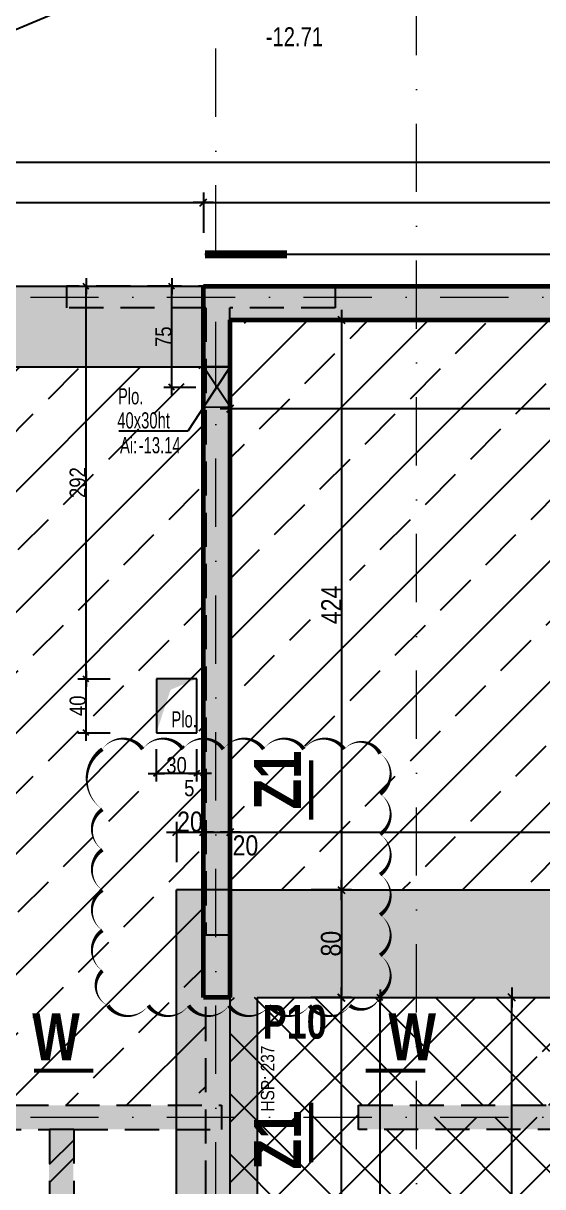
# Model space of a CAD drawing. Header units: millimetres. Extents: x 0 to 23921, y -3644 to 563.
# Drawn here: x 20625 to 21011, y -912 to -46 of the extents above; entities that cross this region are included whole.
import ezdxf
from ezdxf.enums import TextEntityAlignment as Align

# ---------------------------------------------------------------- set-up
doc = ezdxf.new("R2010")
doc.units = ezdxf.units.MM
doc.linetypes.add('CACHEX2', pattern=[19.05, 12.7, -6.35])
doc.linetypes.add('TIRETPTX2', pattern=[50.8, 25.4, -12.7, 0, -12.7])
for name, color, linetype in [('01_cote_gen', 4, 'Continuous'), ('01_linteaux', 2, 'Continuous'), ('01_murs_sup', 2, 'CACHEX2'), ('01_poch_BN', 9, 'Continuous'), ('01_poch_murs', 253, 'Continuous'), ('01_poch_poteaux', 250, 'Continuous'), ('01_resv', 32, 'Continuous'), ('01_texte', 230, 'Continuous'), ('AA_COTES', 2, 'Continuous')]:
    doc.layers.add(name, color=color, linetype=linetype)
doc.layers.add('01_murs_coup', color=5, linetype='Continuous', lineweight=60)
doc.layers.add('01_tram_axes', color=2, linetype='TIRETPTX2', lineweight=9)
doc.styles.add('ARIAL NA', font='ARIALN.TTF')
doc.styles.add('Eurostile', font='')
doc.styles.add('impact', font='impact.ttf')
doc.styles.add('STYLE2', font='ARIALN.TTF')
doc.styles.get('Eurostile').set_extended_font_data('Eurostile')
doc.dimstyles.new('JB50', dxfattribs={"dimscale": 0.1, "dimtxt": 150, "dimasz": 15, "dimexe": 0.1, "dimexo": 0.1, "dimgap": 0.09, "dimtad": 1, "dimdec": 1, "dimdsep": 46, "dimtxsty": 'STYLE2', "dimblk1": 'BOND_G', "dimblk2": 'BOND_D', "dimsah": 1, "dimcen": 1.5, "dimdle": 0.01, "dimse1": 1, "dimse2": 1, "dimclrd": 4, "dimclre": 2, "dimclrt": 6, "dimazin": 2, "dimtfac": 2.333333, "dimtdec": 1, "dimtix": 1, "dimtmove": 2, "dimatfit": 3, "dimldrblk": 'BOND_G', "dimfxl": 1, "dimtolj": 1, "dimtzin": 0, "dimarcsym": 0})
doc.dimstyles.new('JB50res', dxfattribs={"dimscale": 0.1, "dimtxt": 120, "dimasz": 12, "dimexe": 0.1, "dimexo": 0.1, "dimgap": 0.09, "dimtad": 1, "dimdec": 1, "dimdsep": 46, "dimtxsty": 'STYLE2', "dimblk1": 'BOND_G', "dimblk2": 'BOND_D', "dimsah": 1, "dimcen": 1.5, "dimdle": 0.01, "dimse1": 1, "dimse2": 1, "dimclrd": 4, "dimclre": 2, "dimclrt": 6, "dimazin": 2, "dimtfac": 2.333333, "dimtdec": 1, "dimtix": 1, "dimtmove": 2, "dimatfit": 3, "dimldrblk": 'BOND_G', "dimfxl": 1, "dimtolj": 1, "dimtzin": 0, "dimarcsym": 0})

# ---------------------------------------------------------------- blocks, each defined once
blk = doc.blocks.new('BOND_G')
at = {"layer": 'AA_COTES', "color": 0}
for p, q in [((0, -5), (0, 15)), ((5, 0), (-5, 0)), ((1.77, 1.77), (-1.77, -1.77))]:
    blk.add_line(p, q, dxfattribs=at)
blk = doc.blocks.new('BOND_D')
at = {"layer": 'AA_COTES', "color": 0}
for p, q in [((5, 0), (-5, 0)), ((-1.77, -1.77), (1.77, 1.77)), ((0, 5), (0, -15))]:
    blk.add_line(p, q, dxfattribs=at)
blk = doc.blocks.new('*D2107')
at = {"layer": '01_cote_gen', "color": 4, "lineweight": -2, "transparency": 16777216}
blk.add_line((20861.47, -692.33), (20861.47, -769.33), dxfattribs=at)
at = {"layer": 'Defpoints', "color": 0, "transparency": 16777216}
for p in [(20860.04, -690.83), (20860.04, -770.83), (20861.47, -770.83)]:
    blk.add_point(p, dxfattribs=at)
at = {"layer": '01_cote_gen', "color": 4, "lineweight": -2, "transparency": 16777216, "xscale": 1.5, "yscale": 1.5, "zscale": 1.5}
for name, p, rotation in [('BOND_G', (20861.47, -690.83), 90), ('BOND_D', (20861.47, -770.83), 270)]:
    blk.add_blockref(name, p, dxfattribs=dict(at, rotation=rotation))
at = {"layer": '01_cote_gen', "color": 6, "transparency": 16777216, "insert": (20853.8, -730.83), "char_height": 15, "attachment_point": 5, "rotation": 90, "style": 'STYLE2'}
blk.add_mtext('\\A1;80', dxfattribs=at)
blk = doc.blocks.new('*D2259')
at = {"layer": '01_cote_gen', "color": 4, "lineweight": -2, "transparency": 16777216}
blk.add_line((17929.25, -149.44), (21526.78, -149.44), dxfattribs=at)
at = {"layer": 'Defpoints', "color": 0, "transparency": 16777216}
for p in [(21528.28, -149.44), (17927.75, -171.94), (21528.28, -241.83)]:
    blk.add_point(p, dxfattribs=at)
at = {"layer": '01_cote_gen', "color": 4, "lineweight": -2, "transparency": 16777216, "xscale": 1.5, "yscale": 1.5, "zscale": 1.5, "rotation": 180}
blk.add_blockref('BOND_G', (17927.75, -149.44), dxfattribs=at)
at = {"layer": '01_cote_gen', "color": 4, "lineweight": -2, "transparency": 16777216, "xscale": 1.5, "yscale": 1.5, "zscale": 1.5}
blk.add_blockref('BOND_D', (21528.28, -149.44), dxfattribs=at)
at = {"layer": '01_cote_gen', "color": 6, "transparency": 16777216, "insert": (19728.01, -141.77), "char_height": 15, "attachment_point": 5, "style": 'STYLE2'}
blk.add_mtext('\\A1;3600.5', dxfattribs=at)
blk = doc.blocks.new('*D2260')
at = {"layer": '01_cote_gen', "color": 4, "lineweight": -2, "transparency": 16777216}
blk.add_line((20166.24, -179.51), (20757.26, -179.51), dxfattribs=at)
at = {"layer": 'Defpoints', "color": 0, "transparency": 16777216}
for p in [(20758.76, -179.51), (20164.74, -241.83), (20758.76, -287.22)]:
    blk.add_point(p, dxfattribs=at)
at = {"layer": '01_cote_gen', "color": 4, "lineweight": -2, "transparency": 16777216, "xscale": 1.5, "yscale": 1.5, "zscale": 1.5, "rotation": 180}
blk.add_blockref('BOND_G', (20164.74, -179.51), dxfattribs=at)
at = {"layer": '01_cote_gen', "color": 4, "lineweight": -2, "transparency": 16777216, "xscale": 1.5, "yscale": 1.5, "zscale": 1.5}
blk.add_blockref('BOND_D', (20758.76, -179.51), dxfattribs=at)
at = {"layer": '01_cote_gen', "color": 6, "transparency": 16777216, "insert": (20461.75, -171.84), "char_height": 15, "attachment_point": 5, "style": 'STYLE2'}
blk.add_mtext('\\A1;594', dxfattribs=at)
blk = doc.blocks.new('*D2264')
at = {"layer": '01_cote_gen', "color": 4, "lineweight": -2, "transparency": 16777216}
blk.add_line((20780.26, -332.79), (21336.78, -332.79), dxfattribs=at)
at = {"layer": 'Defpoints', "color": 0, "transparency": 16777216}
for p in [(21338.28, -332.79), (20778.76, -355.21), (21338.28, -378.46)]:
    blk.add_point(p, dxfattribs=at)
at = {"layer": '01_cote_gen', "color": 4, "lineweight": -2, "transparency": 16777216, "xscale": 1.5, "yscale": 1.5, "zscale": 1.5, "rotation": 180}
blk.add_blockref('BOND_G', (20778.76, -332.79), dxfattribs=at)
at = {"layer": '01_cote_gen', "color": 4, "lineweight": -2, "transparency": 16777216, "xscale": 1.5, "yscale": 1.5, "zscale": 1.5}
blk.add_blockref('BOND_D', (21338.28, -332.79), dxfattribs=at)
at = {"layer": '01_cote_gen', "color": 6, "transparency": 16777216, "insert": (21058.52, -325.12), "char_height": 15, "attachment_point": 5, "style": 'STYLE2'}
blk.add_mtext('\\A1;559.5', dxfattribs=at)
blk = doc.blocks.new('*D2265')
at = {"layer": '01_cote_gen', "color": 4, "lineweight": -2, "transparency": 16777216}
blk.add_line((20760.26, -179.51), (21526.78, -179.51), dxfattribs=at)
at = {"layer": 'Defpoints', "color": 0, "transparency": 16777216}
for p in [(21528.28, -171.94), (21528.28, -179.51), (20758.76, -202.01)]:
    blk.add_point(p, dxfattribs=at)
at = {"layer": '01_cote_gen', "color": 4, "lineweight": -2, "transparency": 16777216, "xscale": 1.5, "yscale": 1.5, "zscale": 1.5, "rotation": 180}
blk.add_blockref('BOND_G', (20758.76, -179.51), dxfattribs=at)
at = {"layer": '01_cote_gen', "color": 4, "lineweight": -2, "transparency": 16777216, "xscale": 1.5, "yscale": 1.5, "zscale": 1.5}
blk.add_blockref('BOND_D', (21528.28, -179.51), dxfattribs=at)
at = {"layer": '01_cote_gen', "color": 6, "transparency": 16777216, "insert": (21143.52, -171.84), "char_height": 15, "attachment_point": 5, "style": 'STYLE2'}
blk.add_mtext('\\A1;769.5', dxfattribs=at)
blk = doc.blocks.new('*D2301')
at = {"layer": '01_cote_gen', "color": 4, "lineweight": -2, "transparency": 16777216}
blk.add_line((20861.47, -268.33), (20861.47, -689.33), dxfattribs=at)
at = {"layer": 'Defpoints', "color": 0, "transparency": 16777216}
for p in [(20886.72, -266.83), (20861.47, -690.83), (20886.72, -690.83)]:
    blk.add_point(p, dxfattribs=at)
at = {"layer": '01_cote_gen', "color": 4, "lineweight": -2, "transparency": 16777216, "xscale": 1.5, "yscale": 1.5, "zscale": 1.5}
for name, p, rotation in [('BOND_G', (20861.47, -266.83), 90), ('BOND_D', (20861.47, -690.83), 270)]:
    blk.add_blockref(name, p, dxfattribs=dict(at, rotation=rotation))
at = {"layer": '01_cote_gen', "color": 6, "transparency": 16777216, "insert": (20853.93, -478.83), "char_height": 15, "attachment_point": 5, "rotation": 90, "style": 'STYLE2'}
blk.add_mtext('\\A1;424', dxfattribs=at)
blk = doc.blocks.new('*D2302')
at = {"layer": '01_cote_gen', "color": 4, "lineweight": -2, "transparency": 16777216}
blk.add_line((20760.26, -647.79), (20777.26, -647.79), dxfattribs=at)
at = {"layer": 'Defpoints', "color": 0, "transparency": 16777216}
for p in [(20778.76, -647.79), (20758.76, -732.71), (20778.76, -732.71)]:
    blk.add_point(p, dxfattribs=at)
at = {"layer": '01_cote_gen', "color": 4, "lineweight": -2, "transparency": 16777216, "xscale": 1.5, "yscale": 1.5, "zscale": 1.5, "rotation": 180}
blk.add_blockref('BOND_G', (20758.76, -647.79), dxfattribs=at)
at = {"layer": '01_cote_gen', "color": 4, "lineweight": -2, "transparency": 16777216, "xscale": 1.5, "yscale": 1.5, "zscale": 1.5}
blk.add_blockref('BOND_D', (20778.76, -647.79), dxfattribs=at)
at = {"layer": '01_cote_gen', "color": 6, "transparency": 16777216, "insert": (20790.03, -657.81), "char_height": 15, "attachment_point": 5, "style": 'STYLE2'}
blk.add_mtext('\\A1;20', dxfattribs=at)
blk = doc.blocks.new('*D2303')
at = {"layer": '01_cote_gen', "color": 4, "lineweight": -2, "transparency": 16777216}
blk.add_line((20780.26, -647.79), (21336.78, -647.79), dxfattribs=at)
at = {"layer": 'Defpoints', "color": 0, "transparency": 16777216}
for p in [(21338.28, -647.79), (20778.76, -698.68), (21338.28, -715.54)]:
    blk.add_point(p, dxfattribs=at)
at = {"layer": '01_cote_gen', "color": 4, "lineweight": -2, "transparency": 16777216, "xscale": 1.5, "yscale": 1.5, "zscale": 1.5, "rotation": 180}
blk.add_blockref('BOND_G', (20778.76, -647.79), dxfattribs=at)
at = {"layer": '01_cote_gen', "color": 4, "lineweight": -2, "transparency": 16777216, "xscale": 1.5, "yscale": 1.5, "zscale": 1.5}
blk.add_blockref('BOND_D', (21338.28, -647.79), dxfattribs=at)
at = {"layer": '01_cote_gen', "color": 6, "transparency": 16777216, "insert": (21058.52, -640.13), "char_height": 15, "attachment_point": 5, "style": 'STYLE2'}
blk.add_mtext('\\A1;559.5', dxfattribs=at)
blk = doc.blocks.new('*D2363')
at = {"layer": '01_cote_gen', "color": 4, "lineweight": -2, "transparency": 16777216}
blk.add_line((20861.23, -772.33), (20861.23, -1370.29), dxfattribs=at)
at = {"layer": 'Defpoints', "color": 0, "transparency": 16777216}
for p in [(20838.97, -770.83), (20838.97, -1371.79), (20861.23, -1371.79)]:
    blk.add_point(p, dxfattribs=at)
at = {"layer": '01_cote_gen', "color": 4, "lineweight": -2, "transparency": 16777216, "xscale": 1.5, "yscale": 1.5, "zscale": 1.5}
for name, p, rotation in [('BOND_G', (20861.23, -770.83), 90), ('BOND_D', (20861.23, -1371.79), 270)]:
    blk.add_blockref(name, p, dxfattribs=dict(at, rotation=rotation))
at = {"layer": '01_cote_gen', "color": 6, "transparency": 16777216, "insert": (20853.57, -1071.31), "char_height": 15, "attachment_point": 5, "rotation": 90, "style": 'STYLE2'}
blk.add_mtext('\\A1;601', dxfattribs=at)
blk = doc.blocks.new('*D2374')
at = {"layer": '01_resv', "color": 4, "lineweight": -2, "transparency": 16777216}
blk.add_line((20735.23, -315.68), (20735.23, -243.03), dxfattribs=at)
at = {"layer": 'Defpoints', "color": 0, "transparency": 16777216}
for p in [(20735.23, -241.83), (20746.35, -241.83), (20768.68, -316.88)]:
    blk.add_point(p, dxfattribs=at)
at = {"layer": '01_resv', "color": 4, "lineweight": -2, "transparency": 16777216, "xscale": 1.2, "yscale": 1.2, "zscale": 1.2}
for name, p, rotation in [('BOND_D', (20735.23, -241.83), 90), ('BOND_G', (20735.23, -316.88), 270)]:
    blk.add_blockref(name, p, dxfattribs=dict(at, rotation=rotation))
at = {"layer": '01_resv', "color": 6, "transparency": 16777216, "insert": (20729.12, -279.35), "char_height": 12, "attachment_point": 5, "rotation": 90, "style": 'STYLE2'}
blk.add_mtext('\\A1;75', dxfattribs=at)
blk = doc.blocks.new('*D2376')
at = {"layer": '01_resv', "color": 4, "lineweight": -2, "transparency": 16777216}
blk.add_line((20671.41, -572.67), (20671.41, -535.07), dxfattribs=at)
at = {"layer": 'Defpoints', "color": 0, "transparency": 16777216}
for p in [(20671.41, -533.87), (20723.77, -533.87), (20723.77, -573.87)]:
    blk.add_point(p, dxfattribs=at)
at = {"layer": '01_resv', "color": 4, "lineweight": -2, "transparency": 16777216, "xscale": 1.2, "yscale": 1.2, "zscale": 1.2}
for name, p, rotation in [('BOND_D', (20671.41, -533.87), 90), ('BOND_G', (20671.41, -573.87), 270)]:
    blk.add_blockref(name, p, dxfattribs=dict(at, rotation=rotation))
at = {"layer": '01_resv', "color": 6, "transparency": 16777216, "insert": (20665.27, -553.87), "char_height": 12, "attachment_point": 5, "rotation": 90, "style": 'STYLE2'}
blk.add_mtext('\\A1;40', dxfattribs=at)
blk = doc.blocks.new('*D2377')
at = {"layer": '01_resv', "color": 4, "lineweight": -2, "transparency": 16777216}
blk.add_line((20671.41, -532.67), (20671.41, -243.03), dxfattribs=at)
at = {"layer": 'Defpoints', "color": 0, "transparency": 16777216}
for p in [(20671.41, -241.83), (20689.41, -241.83), (20689.41, -533.87)]:
    blk.add_point(p, dxfattribs=at)
at = {"layer": '01_resv', "color": 4, "lineweight": -2, "transparency": 16777216, "xscale": 1.2, "yscale": 1.2, "zscale": 1.2}
for name, p, rotation in [('BOND_D', (20671.41, -241.83), 90), ('BOND_G', (20671.41, -533.87), 270)]:
    blk.add_blockref(name, p, dxfattribs=dict(at, rotation=rotation))
at = {"layer": '01_resv', "color": 6, "transparency": 16777216, "insert": (20665.27, -387.85), "char_height": 12, "attachment_point": 5, "rotation": 90, "style": 'STYLE2'}
blk.add_mtext('\\A1;292', dxfattribs=at)
blk = doc.blocks.new('*D2378')
at = {"layer": '01_resv', "color": 4, "lineweight": -2, "transparency": 16777216}
blk.add_line((20757.56, -604.21), (20754.97, -604.21), dxfattribs=at)
at = {"layer": 'Defpoints', "color": 0, "transparency": 16777216}
for p in [(20753.77, -573.87), (20758.76, -577.18), (20753.77, -604.21)]:
    blk.add_point(p, dxfattribs=at)
at = {"layer": '01_resv', "color": 4, "lineweight": -2, "transparency": 16777216, "xscale": 1.2, "yscale": 1.2, "zscale": 1.2, "rotation": 180}
blk.add_blockref('BOND_D', (20753.77, -604.21), dxfattribs=at)
at = {"layer": '01_resv', "color": 4, "lineweight": -2, "transparency": 16777216, "xscale": 1.2, "yscale": 1.2, "zscale": 1.2}
blk.add_blockref('BOND_G', (20758.76, -604.21), dxfattribs=at)
at = {"layer": '01_resv', "color": 6, "transparency": 16777216, "insert": (20748.23, -615.17), "char_height": 12, "attachment_point": 5, "style": 'STYLE2'}
blk.add_mtext('\\A1;5', dxfattribs=at)
blk = doc.blocks.new('*D2379')
at = {"layer": '01_resv', "color": 4, "lineweight": -2, "transparency": 16777216}
blk.add_line((20752.57, -604.21), (20724.97, -604.21), dxfattribs=at)
at = {"layer": 'Defpoints', "color": 0, "transparency": 16777216}
for p in [(20723.77, -573.87), (20753.77, -573.87), (20723.77, -604.21)]:
    blk.add_point(p, dxfattribs=at)
at = {"layer": '01_resv', "color": 4, "lineweight": -2, "transparency": 16777216, "xscale": 1.2, "yscale": 1.2, "zscale": 1.2, "rotation": 180}
blk.add_blockref('BOND_D', (20723.77, -604.21), dxfattribs=at)
at = {"layer": '01_resv', "color": 4, "lineweight": -2, "transparency": 16777216, "xscale": 1.2, "yscale": 1.2, "zscale": 1.2}
blk.add_blockref('BOND_G', (20753.77, -604.21), dxfattribs=at)
at = {"layer": '01_resv', "color": 6, "transparency": 16777216, "insert": (20738.77, -598.07), "char_height": 12, "attachment_point": 5, "style": 'STYLE2'}
blk.add_mtext('\\A1;30', dxfattribs=at)
blk = doc.blocks.new('*D2470')
at = {"layer": '01_cote_gen', "color": 4, "lineweight": -2, "transparency": 16777216}
blk.add_line((20988.26, -1213.33), (20988.26, -772.33), dxfattribs=at)
at = {"layer": 'Defpoints', "color": 0, "transparency": 16777216}
for p in [(20983.5, -770.83), (20988.26, -770.83), (20991.53, -1214.83)]:
    blk.add_point(p, dxfattribs=at)
at = {"layer": '01_cote_gen', "color": 4, "lineweight": -2, "transparency": 16777216, "xscale": 1.5, "yscale": 1.5, "zscale": 1.5}
for name, p, rotation in [('BOND_D', (20988.26, -770.83), 90), ('BOND_G', (20988.26, -1214.83), 270)]:
    blk.add_blockref(name, p, dxfattribs=dict(at, rotation=rotation))
at = {"layer": '01_cote_gen', "color": 6, "transparency": 16777216, "insert": (20980.75, -992.83), "char_height": 15, "attachment_point": 5, "rotation": 90, "style": 'STYLE2'}
blk.add_mtext('\\A1;444', dxfattribs=at)
blk = doc.blocks.new('*D2483')
at = {"layer": '01_resv', "color": 4, "lineweight": -2, "transparency": 16777216}
blk.add_line((20890.28, -1213.63), (20890.28, -772.03), dxfattribs=at)
at = {"layer": 'Defpoints', "color": 0, "transparency": 16777216}
for p in [(20890.28, -770.83), (20912.08, -770.83), (20896.28, -1214.83)]:
    blk.add_point(p, dxfattribs=at)
at = {"layer": '01_resv', "color": 4, "lineweight": -2, "transparency": 16777216, "xscale": 1.2, "yscale": 1.2, "zscale": 1.2}
for name, p, rotation in [('BOND_D', (20890.28, -770.83), 90), ('BOND_G', (20890.28, -1214.83), 270)]:
    blk.add_blockref(name, p, dxfattribs=dict(at, rotation=rotation))
at = {"layer": '01_resv', "color": 6, "transparency": 16777216, "insert": (20884.27, -992.83), "char_height": 12, "attachment_point": 5, "rotation": 90, "style": 'STYLE2'}
blk.add_mtext('\\A1;444', dxfattribs=at)
blk = doc.blocks.new('*D3286')
at = {"layer": '01_cote_gen', "color": 4, "lineweight": -2, "transparency": 16777216}
blk.add_line((20740.26, -647.79), (20757.26, -647.79), dxfattribs=at)
at = {"layer": 'Defpoints', "color": 0, "transparency": 16777216}
for p in [(20758.76, -647.79), (20758.76, -715.03), (20738.76, -720.83)]:
    blk.add_point(p, dxfattribs=at)
at = {"layer": '01_cote_gen', "color": 4, "lineweight": -2, "transparency": 16777216, "xscale": 1.5, "yscale": 1.5, "zscale": 1.5, "rotation": 180}
blk.add_blockref('BOND_G', (20738.76, -647.79), dxfattribs=at)
at = {"layer": '01_cote_gen', "color": 4, "lineweight": -2, "transparency": 16777216, "xscale": 1.5, "yscale": 1.5, "zscale": 1.5}
blk.add_blockref('BOND_D', (20758.76, -647.79), dxfattribs=at)
at = {"layer": '01_cote_gen', "color": 6, "transparency": 16777216, "insert": (20748.76, -640.13), "char_height": 15, "attachment_point": 5, "style": 'STYLE2'}
blk.add_mtext('\\A1;20', dxfattribs=at)

msp = doc.modelspace()

# ---------------------------------------------------------------- hatches: boundary and pattern name
at = {"layer": '01_murs_sup'}
h = msp.add_hatch(dxfattribs=at)
h.set_pattern_fill('DASH', color=256, scale=2.5, angle=135)
h.set_pattern_definition([(135, (6005.312, 12291.881), (-11.22532, 9e-16), [7.9375, -7.9375])])
h.paths.add_polyline_path([(17947.35, -1371.83), (17927.35, -1371.83), (17927.35, -1899.83), (20144.76, -1899.83), (20144.76, -1939.72), (20159.94, -1939.72), (20159.94, -1665.83), (20760.26, -1665.83), (20760.26, -2133.73), (20778.26, -2133.73), (20778.26, -1529.89), (20760.26, -1529.89), (20760.26, -1647.83), (20163.94, -1647.83), (20163.94, -1391.89), (20760.26, -1391.89), (20760.26, -1396.89), (20777.94, -1396.89), (20777.94, -1013.83), (20661.94, -1013.83), (20661.94, -869.01), (20771.95, -869), (20771.94, -851), (20159.94, -851.04), (20159.94, -257.83), (20256.5, -257.83), (20256.5, -241.83), (20139.94, -241.83), (20139.94, -869.04), (20643.94, -869.01), (20643.94, -1031.83), (20760.26, -1031.83), (20760.26, -1371.89), (20145.76, -1371.89), (20145.76, -1874.83), (19883.94, -1874.83), (19883.94, -1371.83), (19865.76, -1371.83), (19865.76, -1874.83), (19349.94, -1874.83), (19349.94, -1371.83), (19329.94, -1371.83), (19329.94, -1874.83), (19069.94, -1874.83), (19069.94, -1321.83), (19041.94, -1321.83), (19041.94, -1341.83), (19049.94, -1341.83), (19049.94, -1874.83), (18929.94, -1874.83), (18929.94, -1446.83), (18911.94, -1446.83), (18911.94, -1874.83), (18791.94, -1874.83), (18791.94, -1341.83), (18939.94, -1341.83), (18939.94, -1321.83), (18773.94, -1321.83), (18773.94, -1874.83), (18524.21, -1874.83), (18524.21, -1371.83), (18504.21, -1371.83), (18504.21, -1874.83), (17947.35, -1874.83)])
h = msp.add_hatch(dxfattribs=at)
h.set_pattern_fill('DASH', color=256, scale=2.5, angle=135)
h.set_pattern_definition([(135, (6005.65, 12291.881), (-11.22532, 9e-16), [7.9375, -7.9375])])
h.paths.add_polyline_path([(20556.83, -241.83), (20356.83, -241.83), (20356.83, -257.83), (20556.83, -257.83)])
h.paths.add_polyline_path([(20856.83, -241.83), (20656.83, -241.83), (20656.83, -257.83), (20760.28, -257.83), (20760.28, -724.14), (20778.28, -724.14), (20778.28, -257.83), (20856.83, -257.83)])
h.paths.add_polyline_path([(21256.88, -241.83), (21156.83, -241.83), (21156.83, -257.83), (21256.88, -257.83)], flags=17)
h.paths.add_polyline_path([(21528.28, -241.83), (21356.88, -241.83), (21356.88, -257.83), (21512.28, -257.83), (21512.28, -850.95), (20874.28, -850.99), (20874.28, -868.99), (21528.28, -868.95)])
at = {"layer": '01_poch_BN'}
h = msp.add_hatch(color=256, dxfattribs=at)
h.dxf.hatch_style = 1
h.paths.add_polyline_path([(20758.76, -241.83), (20164.76, -241.83), (20164.76, -301.83), (20758.76, -301.83)])
h = msp.add_hatch(color=256, dxfattribs=at)
h.dxf.hatch_style = 1
h.paths.add_polyline_path([(20798.76, -770.83), (20758.76, -770.83), (20758.76, -690.83), (20738.76, -690.83), (20738.76, -1371.79), (20798.76, -1371.79)])
h = msp.add_hatch(color=256, dxfattribs=at)
h.dxf.hatch_style = 1
h.paths.add_polyline_path([(21338.28, -690.83), (20778.76, -690.83), (20778.76, -770.83), (21338.28, -770.83)])
at = {"layer": '01_poch_murs'}
h = msp.add_hatch(color=256, dxfattribs=at)
h.dxf.hatch_style = 1
h.paths.add_polyline_path([(21528.28, -241.83), (20758.76, -241.83), (20758.76, -690.83), (20778.76, -690.83), (20778.76, -266.83), (21338.28, -266.83), (21338.28, -690.83), (21358.28, -690.83), (21358.28, -266.83), (21508.28, -266.83), (21508.28, -750.83), (21500.28, -750.83), (21500.28, -770.83), (21528.28, -770.83)])
h = msp.add_hatch(dxfattribs=at)
h.set_pattern_fill('ANSI33', color=256, scale=10)
h.paths.add_polyline_path([(21338.28, -299.93), (21338.28, -299.93), (21338.28, -266.83), (20917.28, -266.83), (20917.28, -690.83), (21338.28, -690.83)])
h.paths.add_polyline_path([(20917.28, -266.83), (20778.76, -266.83), (20778.76, -690.83), (20917.28, -690.83)])
edge = h.paths.add_edge_path()
edge.add_line((21508.28, -299.93), (21508.28, -299.93))
edge.add_line((21508.28, -299.93), (21508.28, -266.83))
edge.add_line((21508.28, -266.83), (21358.28, -266.83))
edge.add_line((21358.28, -266.83), (21358.28, -750.83))
edge.add_line((21358.28, -750.83), (21398.28, -750.83))
edge.add_line((21398.28, -750.83), (21403.88, -750.83))
edge.add_arc((21493.88, -750.83), 90, 90, 179.99976, ccw=False)
edge.add_line((21493.88, -660.83), (21493.88, -750.83))
edge.add_line((21493.88, -750.83), (21500.28, -750.83))
edge.add_line((21500.28, -750.83), (21508.28, -750.83))
edge.add_line((21508.28, -750.83), (21508.28, -299.93))
edge = h.paths.add_edge_path(flags=17)
edge.add_arc((21493.88, -750.83), 90, 90, 179.99976)
edge.add_line((21403.88, -750.83), (21493.88, -750.83))
edge.add_line((21493.88, -750.83), (21493.88, -660.83))
h.paths.add_polyline_path([(21033.28, -340.65), (21083.79, -340.65), (21083.79, -309.42), (21033.28, -309.42)], flags=16)
h.paths.add_polyline_path([(21033.28, -655.66), (21083.79, -655.66), (21083.79, -624.43), (21033.28, -624.43)], flags=16)
h.paths.add_polyline_path([(21241.21, -536.84), (21241.21, -500.67), (21209.98, -500.67), (21209.98, -536.84)], flags=16)
h.paths.add_polyline_path([(21272.31, -496.59), (21272.31, -460.42), (21241.08, -460.42), (21241.08, -496.59)], flags=16)
h.paths.add_polyline_path([(21300.01, -286.89), (21300.01, -265.6), (21275.02, -265.6), (21275.02, -286.89)])
h.paths.add_polyline_path([(21286.78, -336.2), (21324.09, -336.2), (21324.09, -317.82), (21286.78, -317.82)], flags=16)
h.paths.add_polyline_path([(21272.62, -335.65), (21294.53, -335.65), (21294.53, -317.64), (21272.62, -317.64)], flags=16)
h.paths.add_polyline_path([(21270.84, -317.71), (21316.11, -317.71), (21316.11, -299.33), (21270.84, -299.33)], flags=16)
h.paths.add_polyline_path([(21271.34, -299.77), (21296.39, -299.77), (21296.39, -281.47), (21271.34, -281.47)], flags=16)
h.paths.add_polyline_path([(21067.21, -690.88), (21118.79, -690.88), (21118.79, -675.56), (21067.21, -675.56)])
h.paths.add_polyline_path([(21028.72, -695.47), (21058.6, -695.47), (21058.6, -656.53), (21028.72, -656.53)])
h.paths.add_polyline_path([(20869.59, -496.59), (20869.59, -460.42), (20838.36, -460.42), (20838.36, -496.59)], flags=16)
h.paths.add_polyline_path([(21394.48, -340.65), (21430.65, -340.65), (21430.65, -309.42), (21394.48, -309.42)], flags=16)
h.paths.add_polyline_path([(21414.7, -655.66), (21450.87, -655.66), (21450.87, -624.43), (21414.7, -624.43)], flags=16)
h.paths.add_polyline_path([(21456.73, -336.12), (21494.04, -336.12), (21494.04, -317.74), (21456.73, -317.74)], flags=16)
h.paths.add_polyline_path([(21442.57, -335.58), (21464.48, -335.58), (21464.48, -317.56), (21442.57, -317.56)], flags=16)
h.paths.add_polyline_path([(21440.79, -317.63), (21486.06, -317.63), (21486.06, -299.25), (21440.79, -299.25)], flags=16)
h.paths.add_polyline_path([(21441.29, -299.69), (21466.34, -299.69), (21466.34, -281.4), (21441.29, -281.4)], flags=16)
h.paths.add_polyline_path([(21465.52, -730.63), (21492.13, -730.63), (21492.13, -699.4), (21465.52, -699.4)], flags=16)
h.paths.add_polyline_path([(21422.48, -754.28), (21447.01, -754.28), (21447.01, -716.78), (21422.48, -716.78)])
h.paths.add_polyline_path([(21495.63, -689.19), (21495.63, -667.92), (21477.63, -667.92), (21477.63, -689.19)], flags=16)
edge = h.paths.add_edge_path(flags=16)
edge.add_arc((20586.82, -493.59), 30.98, 0, 360)
h.paths.add_polyline_path([(20758.76, -331.83), (20758.76, -301.83), (20164.76, -301.83), (20164.76, -770.83), (20164.76, -851.04), (20760.28, -851), (20760.28, -770.83), (20758.76, -770.83)])
h = msp.add_hatch(dxfattribs=at)
h.set_pattern_fill('ANSI37', color=256, scale=10)
h.paths.add_polyline_path([(21492.28, -800.87), (21512.28, -800.87), (21512.28, -770.83), (21500.28, -770.83), (21398.28, -770.83), (21338.28, -770.83), (20917.28, -770.83), (20917.28, -850.99), (21512.28, -850.95), (21512.28, -820.87), (21491.98, -820.87)])
h.paths.add_polyline_path([(21471.3, -822.87), (21496.3, -822.87), (21496.3, -847.87), (21471.3, -847.87)], flags=16)
h.paths.add_polyline_path([(21111.28, -841.8), (21081.28, -841.8), (21081.28, -801.8), (21111.28, -801.8)], flags=16)
h.paths.add_polyline_path([(20917.28, -868.99), (20874.28, -868.99), (20874.28, -859.83), (20778.76, -859.83), (20778.76, -1007.83), (20917.28, -1007.83)])
h.paths.add_polyline_path([(20917.28, -770.83), (20778.76, -770.83), (20778.76, -859.83), (20874.28, -859.83), (20874.28, -850.99), (20917.28, -850.99)])
h.paths.add_polyline_path([(21520.28, -859.83), (20917.28, -859.83), (20917.28, -868.99), (21520.28, -868.95)])
h.paths.add_polyline_path([(21448.29, -845.93), (21448.29, -824.63), (21423.31, -824.63), (21423.31, -845.93)], flags=16)
h.paths.add_polyline_path([(21463.67, -834.99), (21463.67, -821.34), (21438.69, -821.34), (21438.69, -834.99)], flags=16)
h.paths.add_polyline_path([(21448.29, -821.36), (21448.29, -800.07), (21423.31, -800.07), (21423.31, -821.36)], flags=16)
h.paths.add_polyline_path([(21448.29, -796.43), (21448.29, -775.14), (21423.31, -775.14), (21423.31, -796.43)], flags=16)
h.paths.add_polyline_path([(21491.78, -789.42), (21513.07, -789.42), (21513.07, -764.43), (21491.78, -764.43)])
h.paths.add_polyline_path([(21032.17, -832.19), (21032.17, -810.9), (21007.19, -810.9), (21007.19, -832.19)], flags=16)
h.paths.add_polyline_path([(21032.17, -795.97), (21032.17, -774.67), (21007.19, -774.67), (21007.19, -795.97)], flags=16)
h.paths.add_polyline_path([(21088.39, -841.05), (21113.44, -841.05), (21113.44, -822.76), (21088.39, -822.76)], flags=16)
h.paths.add_polyline_path([(21490.84, -802.25), (21515.89, -802.25), (21515.89, -783.95), (21490.84, -783.95)])
h.paths.add_polyline_path([(21467.2, -823.44), (21492.25, -823.44), (21492.25, -805.14), (21467.2, -805.14)], flags=16)
h.paths.add_polyline_path([(21347.73, -806.25), (21400.2, -806.25), (21400.2, -768.75), (21347.73, -768.75)])
h.paths.add_polyline_path([(21501.74, -907.08), (21523.03, -907.08), (21523.03, -882.1), (21501.74, -882.1)])
h.paths.add_polyline_path([(21473.25, -907.08), (21494.54, -907.08), (21494.54, -882.1), (21473.25, -882.1)], flags=16)
h.paths.add_polyline_path([(21194.88, -900.98), (21223.81, -900.98), (21223.81, -876), (21194.88, -876)], flags=16)
h.paths.add_polyline_path([(21085.7, -900.78), (21106.99, -900.78), (21106.99, -875.79), (21085.7, -875.79)], flags=16)
h.paths.add_polyline_path([(21131.78, -983.57), (21153.07, -983.57), (21153.07, -958.59), (21131.78, -958.59)], flags=16)
h.paths.add_polyline_path([(21325.86, -983.57), (21354.8, -983.57), (21354.8, -958.59), (21325.86, -958.59)], flags=16)
h.paths.add_polyline_path([(20996.41, -1010.59), (20996.41, -974.42), (20965.18, -974.42), (20965.18, -1010.59)])
h.paths.add_polyline_path([(20896.8, -1007.04), (20896.8, -978.1), (20871.82, -978.1), (20871.82, -1007.04)], flags=16)
edge = h.paths.add_edge_path(flags=16)
edge.add_arc((21084.49, -950.4), 30.98, 0, 360)
h.paths.add_polyline_path([(21520.28, -868.95), (20917.28, -868.99), (20917.28, -1007.83), (21520.28, -1007.83)])
h = msp.add_hatch(dxfattribs=at)
h.set_pattern_fill('ANSI32', color=256, scale=3)
h.paths.add_polyline_path([(20662.28, -869.01), (20644.28, -869.01), (20644.28, -1007.83), (20662.28, -1007.83)])
h.paths.add_polyline_path([(20760.28, -1013.83), (20662.28, -1013.83), (20662.28, -1007.83), (20644.28, -1007.83), (20644.28, -1031.83), (20760.28, -1031.83)])
at = {"layer": '01_poch_poteaux'}
h = msp.add_hatch(color=256, dxfattribs=at)
h.dxf.hatch_style = 1
h.paths.add_polyline_path([(20778.76, -690.83), (20758.76, -690.83), (20758.76, -770.83), (20778.76, -770.83)])

# ---------------------------------------------------------------- linework, layer by layer
at = {"layer": '01_linteaux'}
for p, q in [((20164.76, -241.83), (20758.76, -241.83)), ((20164.76, -301.83), (20758.76, -301.83)), ((20738.76, -1371.79), (20738.76, -690.83)), ((20778.76, -690.83), (20738.76, -690.83)), ((20778.76, -690.83), (21338.28, -690.83)), ((20778.76, -1371.79), (20778.76, -770.83)), ((20798.76, -770.83), (21338.28, -770.83)), ((20798.76, -770.83), (20798.76, -1371.79))]:
    msp.add_line(p, q, dxfattribs=at)
at = {"layer": '01_murs_coup'}
for p, q in [((20758.76, -770.83), (20758.76, -241.83)), ((20758.76, -241.83), (21528.28, -241.83)), ((20778.76, -770.83), (20778.76, -266.83)), ((20778.76, -266.83), (21338.28, -266.83)), ((20778.76, -770.83), (20758.76, -770.83))]:
    msp.add_line(p, q, dxfattribs=at)
at = {"layer": '01_murs_sup', "ltscale": 2}
for p, q in [((20856.83, -241.83), (20656.83, -241.83)), ((20656.83, -241.83), (20656.83, -257.83)), ((20856.83, -241.83), (20856.83, -257.83)), ((20760.55, -257.83), (20656.83, -257.83)), ((20760.55, -257.83), (20760.55, -724.14)), ((20856.83, -257.83), (20778.55, -257.83)), ((20778.55, -724.14), (20778.55, -257.83)), ((20760.55, -724.14), (20778.55, -724.14)), ((20760.59, -1031.83), (20760.59, -770.83)), ((20160.76, -851.04), (20772.28, -851)), ((20772.28, -851), (20772.28, -869)), ((20874.28, -850.99), (21512.28, -850.95)), ((20874.28, -868.99), (20874.28, -850.99)), ((20140.49, -869.04), (20644.28, -869.01)), ((20644.28, -869.01), (20644.28, -1031.83)), ((20662.28, -869.01), (20772.28, -869)), ((20662.28, -869.01), (20772.28, -869)), ((20662.28, -869.01), (20662.28, -1013.83)), ((21528.28, -868.95), (20874.28, -868.99))]:
    msp.add_line(p, q, dxfattribs=at)
at = {"layer": '01_poch_murs'}
msp.add_line((20662.28, -869.01), (20644.28, -869.01), dxfattribs=at)
at = {"layer": '01_poch_poteaux'}
msp.add_line((20778.76, -690.83), (20758.76, -690.83), dxfattribs=at)
at = {"layer": '01_resv'}
for p, q in [((20778.76, -301.83), (20758.76, -301.83)), ((20758.76, -301.83), (20758.76, -331.83)), ((20778.76, -331.52), (20758.76, -301.83)), ((20758.76, -301.83), (20778.76, -301.83)), ((20778.76, -301.83), (20758.76, -331.83)), ((20778.76, -331.52), (20778.76, -301.83)), ((20758.76, -331.83), (20778.76, -331.52)), ((20738.77, -533.87), (20723.77, -533.87)), ((20723.77, -533.87), (20723.77, -573.87)), ((20753.77, -533.87), (20723.77, -533.87)), ((20753.77, -533.87), (20738.77, -533.87)), ((20753.77, -573.87), (20753.77, -533.87)), ((20723.77, -573.87), (20753.77, -573.87))]:
    msp.add_line(p, q, dxfattribs=at)
for points in [[(20758.76, -301.83), (20778.76, -301.83), (20778.55, -331.52), (20758.76, -331.83)], [(20723.77, -573.87), (20723.77, -533.87), (20734.3, -541.93)], [(20723.77, -533.87), (20753.77, -533.87), (20734.3, -541.93)]]:
    msp.add_solid(points, dxfattribs=at)
at = {"layer": '01_texte'}
for p, q in [((20780.02, 16.52), (20164.28, -241.83)), ((21521.8, -218.12), (20759.89, -218.12)), ((20768.76, -316.68), (20747.06, -349.62)), ((20747.06, -349.62), (20695.93, -349.62))]:
    msp.add_line(p, q, dxfattribs=at)
for points, const_width in [([(20759.89, -218.12), (20820.95, -218.12)], 6), ([(20838.97, -594.34), (20838.97, -638.59)], 3), ([(20676.86, -825.2), (20632.61, -825.2)], 3), ([(20923.84, -825.2), (20879.59, -825.2)], 3), ([(20838.97, -849.15), (20838.97, -893.4)], 3)]:
    msp.add_lwpolyline(points, dxfattribs=dict(at, const_width=const_width))
msp.add_lwpolyline([(20683.59, -586.13, 0, 3, -0.520567), (20713.59, -586.13, 0, 3, -0.520567), (20743.59, -586.13, 0, 3, -0.520567), (20773.59, -586.13, 0, 3, -0.520567), (20803.59, -586.13, 0, 3, -0.520567), (20833.59, -586.13, 0, 3, -0.520567), (20863.59, -586.13, 0, 3, -0.520567), (20890.28, -589.43, 0, 3, -0.520567), (20890.28, -619.43, 0, 3, -0.520567), (20890.28, -649.43, 0, 3, -0.520567), (20890.28, -679.43, 0, 3, -0.520567), (20890.28, -709.43, 0, 3, -0.520567), (20890.28, -739.43, 0, 3, -0.520567), (20890.28, -769.43, 0, 3, -0.520567), (20867.68, -776.83, 0, 3, -0.520567), (20837.68, -776.83, 0, 3, -0.520567), (20807.68, -776.83, 0, 3, -0.520567), (20777.68, -776.83, 0, 3, -0.520567), (20747.68, -776.83, 0, 3, -0.520567), (20717.68, -776.83, 0, 3, -0.520567), (20687.68, -776.83, 0, 3, -0.520567), (20683.59, -750.93, 0, 3, -0.520567), (20683.59, -720.93, 0, 3, -0.520567), (20683.59, -690.93, 0, 3, -0.520567), (20683.59, -660.93, 0, 3, -0.520567), (20683.59, -630.93, 0, 3, -0.520567)], format="xyseb", close=True, dxfattribs=at)
at = {"layer": '01_tram_axes', "color": 253, "ltscale": 2}
for p, q in [((20767.97, -2861.65), (20767.97, 439.75)), ((20917.28, -3019.3), (20917.28, 439.75)), ((16256.86, -249.83), (23921.21, -249.83)), ((16256.86, -859.83), (23921.21, -859.83))]:
    msp.add_line(p, q, dxfattribs=at)

# ---------------------------------------------------------------- texts
at = {"layer": '01_texte', "style": 'Eurostile', "width": 0.8}
msp.add_text('-12.71', height=14.097, rotation=0, dxfattribs=at).set_placement((20805.12, -63.26))
at = {"layer": '01_texte', "style": 'ARIAL NA', "width": 0.8}
for s, p in [('Plo.', (20704.64, -333.25)), ('Ai: ', (20704.64, -369.66)), ('Plo.', (20744.43, -573.59))]:
    msp.add_text(s, height=12, dxfattribs=at).set_placement(p, align=Align.BOTTOM_CENTER)
for s, p in [('40x30ht', (20694.68, -351.17)), ('-13.14', (20710.62, -369.66))]:
    msp.add_text(s, height=12, dxfattribs=at).set_placement(p, align=Align.BOTTOM_LEFT)
at = {"layer": '01_texte'}
for s, height, rotation, style, p in [('Z1', 35, 90, 'impact', (20841.82, -609.18)), ('W', 35, 0, 'impact', (20649.07, -828.05)), ('W', 35, 0, 'impact', (20914.18, -828.05)), ('HSP: 237', 10, 90, 'ARIAL NA', (20814.53, -831.17)), ('Z1', 35, 90, 'impact', (20841.82, -876.99))]:
    msp.add_text(s, height=height, rotation=rotation, dxfattribs=dict(at, style=style)).set_placement(p, align=Align.BOTTOM_CENTER)
at = {"layer": '01_texte', "style": 'impact'}
msp.add_text('P10', height=25, dxfattribs=at).set_placement((20826.72, -808.94), align=Align.BOTTOM_CENTER)

# ---------------------------------------------------------------- dimensions: what is measured, and where the dimension line sits
at = {"layer": '01_cote_gen'}
for base, p1, p2, picture, middle in [((21528.28, -149.44), (17927.75, -171.94), (21528.28, -241.83), '*D2259', (19728.01, -141.77)), ((20758.76, -179.51), (20164.74, -241.83), (20758.76, -287.22), '*D2260', (20461.75, -171.84)), ((21528.28, -179.51), (20758.76, -202.01), (21528.28, -171.94), '*D2265', (21143.52, -171.84)), ((21338.28, -332.79), (20778.76, -355.21), (21338.28, -378.46), '*D2264', (21058.52, -325.12)), ((20758.76, -647.79), (20738.76, -720.83), (20758.76, -715.03), '*D3286', (20748.76, -640.13)), ((21338.28, -647.79), (20778.76, -698.68), (21338.28, -715.54), '*D2303', (21058.52, -640.13))]:
    dim = msp.add_linear_dim(base=base, p1=p1, p2=p2, dimstyle='JB50', dxfattribs=at)
    dim.commit()
    dim.dimension.update_dxf_attribs({"geometry": picture, "text_midpoint": middle})
for base, p1, p2, picture, middle in [((20861.47, -690.83), (20886.72, -266.83), (20886.72, -690.83), '*D2301', (20853.93, -478.83)), ((20861.47, -770.83), (20860.04, -690.83), (20860.04, -770.83), '*D2107', (20853.8, -730.83)), ((20861.23, -1371.79), (20838.97, -770.83), (20838.97, -1371.79), '*D2363', (20853.57, -1071.31)), ((20988.26, -770.83), (20991.53, -1214.83), (20983.5, -770.83), '*D2470', (20980.75, -992.83))]:
    dim = msp.add_linear_dim(base=base, p1=p1, p2=p2, angle=90, dimstyle='JB50', dxfattribs=at)
    dim.commit()
    dim.dimension.update_dxf_attribs({"geometry": picture, "text_midpoint": middle})
dim = msp.add_linear_dim(base=(20778.76, -647.79), p1=(20758.76, -732.71), p2=(20778.76, -732.71), dimstyle='JB50', dxfattribs=at)
dim.commit()
dim.dimension.update_dxf_attribs({"geometry": '*D2302', "text_midpoint": (20790.03, -657.81), "dimtype": 160})
at = {"layer": '01_resv'}
for base, p1, p2, picture, middle in [((20671.41, -241.83), (20689.41, -533.87), (20689.41, -241.83), '*D2377', (20665.27, -387.85)), ((20735.2318, -241.834), (20768.6792, -316.8755), (20746.3462, -241.834), '*D2374', (20729.1205, -279.3547)), ((20671.41, -533.87), (20723.77, -573.87), (20723.77, -533.87), '*D2376', (20665.27, -553.87)), ((20890.28, -770.83), (20896.28, -1214.83), (20912.08, -770.83), '*D2483', (20884.27, -992.83))]:
    dim = msp.add_linear_dim(base=base, p1=p1, p2=p2, angle=90, dimstyle='JB50res', dxfattribs=at)
    dim.commit()
    dim.dimension.update_dxf_attribs({"geometry": picture, "text_midpoint": middle})
dim = msp.add_linear_dim(base=(20723.77, -604.21), p1=(20753.77, -573.87), p2=(20723.77, -573.87), dimstyle='JB50res', dxfattribs=at)
dim.commit()
dim.dimension.update_dxf_attribs({"geometry": '*D2379', "text_midpoint": (20738.77, -598.07)})
dim = msp.add_linear_dim(base=(20753.77, -604.21), p1=(20758.76, -577.18), p2=(20753.77, -573.87), dimstyle='JB50res', dxfattribs=at)
dim.commit()
dim.dimension.update_dxf_attribs({"geometry": '*D2378', "text_midpoint": (20748.23, -615.17), "dimtype": 160})

doc.saveas('drawing.dxf')
